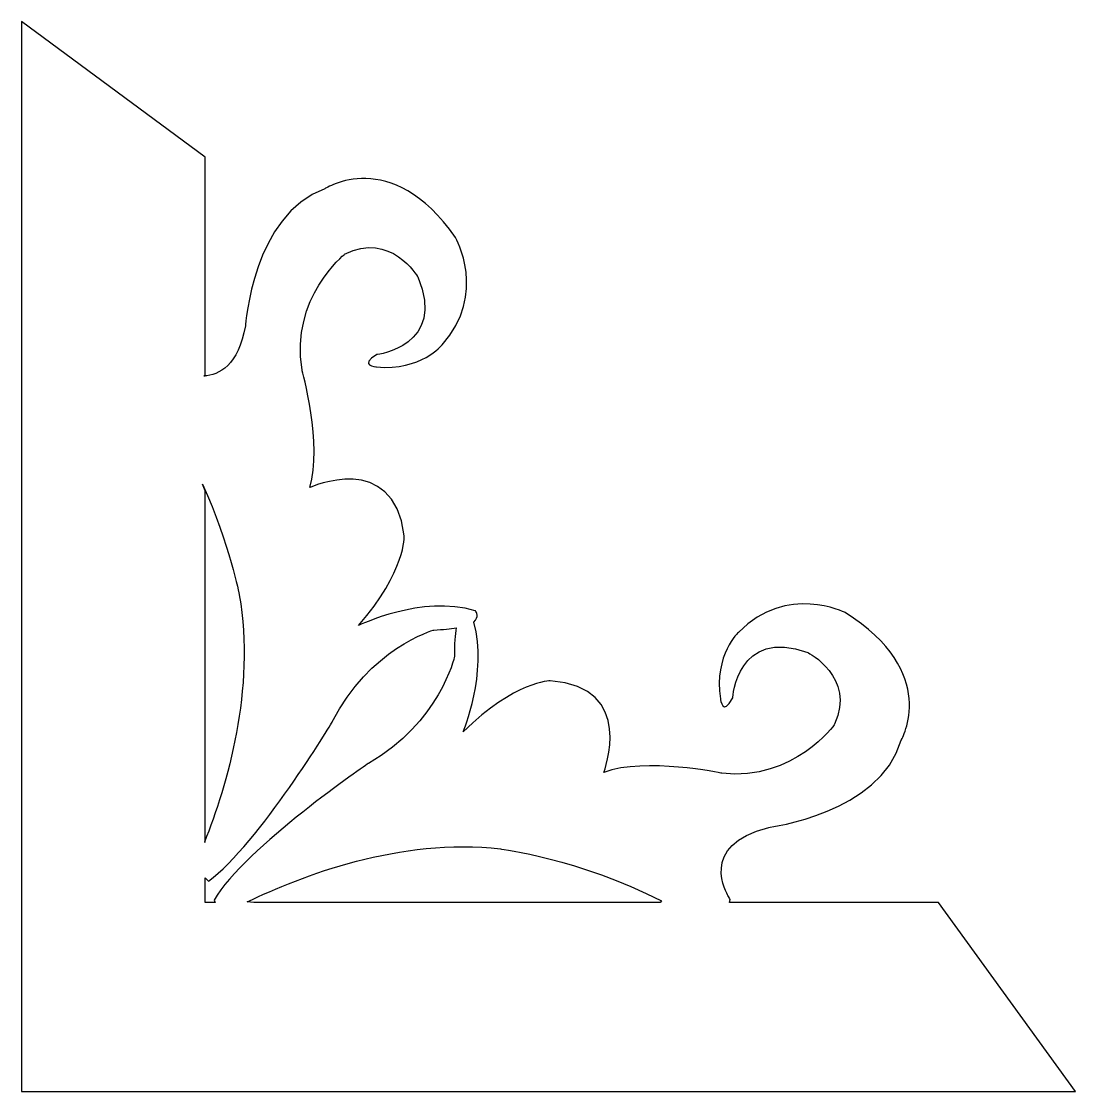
# Model space of a CAD drawing. Header units: centimetres. Extents: x -8.9 to 8.9, y -9.1 to 9.1.
import ezdxf

# ---------------------------------------------------------------- set-up
doc = ezdxf.new("R2010")
doc.units = ezdxf.units.CM
doc.header["$MEASUREMENT"] = 0
doc.layers.add('Camada 1', color=7, linetype='Continuous')

msp = doc.modelspace()

# ---------------------------------------------------------------- linework, layer by layer
at = {"layer": 'Camada 1'}
for points, knots in [([(-5.81884, 6.76927), (-5.81884, 6.76927), (-5.81884, 3.06031), (-5.81884, 3.06031), (-5.81884, 3.06031), (-5.81884, 3.06031), (-5.8404, 3.06036), (-5.8404, 3.06036), (-5.8404, 3.06036), (-5.57693, 3.07258), (-5.26102, 3.23959), (-5.13695, 3.91041), (-5.13695, 3.91041), (-5.13695, 3.91041), (-5.01072, 5.798), (-3.79027, 6.23316), (-3.79027, 6.23316), (-3.79027, 6.23316), (-2.67074, 6.97145), (-1.57645, 5.40554), (-1.57645, 5.40554), (-1.57645, 5.40554), (-1.02519, 4.45547), (-1.8033, 3.58759), (-1.8033, 3.58759), (-1.8033, 3.58759), (-2.1576, 3.14507), (-2.91587, 3.21334), (-2.91587, 3.21334), (-2.91587, 3.21334), (-3.23337, 3.23445), (-2.90915, 3.42223), (-2.90915, 3.42223), (-2.90915, 3.42223), (-1.71868, 3.56423), (-2.21652, 4.73954), (-2.21652, 4.73954), (-2.21652, 4.73954), (-2.67496, 5.52527), (-3.45543, 5.1221), (-3.45543, 5.1221), (-3.45543, 5.1221), (-4.38039, 4.38547), (-4.17637, 3.16289), (-4.17637, 3.16289), (-4.17637, 3.16289), (-3.82439, 1.88778), (-4.04646, 1.16857), (-4.04646, 1.16857), (-4.04646, 1.16857), (-2.62623, 1.81341), (-2.4442, 0.35291), (-2.4442, 0.35291), (-2.4442, 0.35291), (-2.4115, -0.24185), (-3.22163, -1.17175), (-3.22163, -1.17175), (-3.22163, -1.17175), (-2.14782, -0.64314), (-1.2422, -0.91934), (-1.2422, -0.91934), (-1.2422, -0.91934), (-1.1701, -0.99739), (-1.2394, -1.07777), (-1.2394, -1.07777), (-1.2394, -1.07777), (-1.26509, -1.11217), (-1.26509, -1.11217), (-1.26509, -1.11217), (-1.02522, -1.97381), (-1.44659, -2.97013), (-1.44659, -2.97013), (-1.44659, -2.97013), (-0.56463, -2.10804), (0.031, -2.10653), (0.031, -2.10653), (0.031, -2.10653), (1.49965, -2.20485), (0.93704, -3.65955), (0.93704, -3.65955), (0.93704, -3.65955), (1.64229, -3.39682), (2.93554, -3.67516), (2.93554, -3.67516), (2.93554, -3.67516), (4.16755, -3.80893), (4.85041, -2.84328), (4.85041, -2.84328), (4.85041, -2.84328), (5.20807, -2.04109), (4.39734, -1.62834), (4.39734, -1.62834), (4.39734, -1.62834), (3.19542, -1.19863), (3.122, -2.39529), (3.122, -2.39529), (3.122, -2.39529), (2.95309, -2.72959), (2.9138, -2.41378), (2.9138, -2.41378), (2.9138, -2.41378), (2.80212, -1.66067), (3.22381, -1.28168), (3.22381, -1.28168), (3.22381, -1.28168), (4.0459, -0.45515), (5.02594, -0.95127), (5.02594, -0.95127), (5.02594, -0.95127), (6.65167, -1.95417), (5.97868, -3.11403), (5.97868, -3.11403), (5.97868, -3.11403), (5.61419, -4.35733), (3.73671, -4.59149), (3.73671, -4.59149), (3.73671, -4.59149), (2.51367, -4.89089), (3.0417, -5.7447), (3.0417, -5.7447), (3.0417, -5.7447), (3.05374, -5.76785), (3.06549, -5.7905), (3.07681, -5.81257), (3.07681, -5.81257), (3.07681, -5.81257), (3.06784, -5.86657), (3.06784, -5.86657), (3.06784, -5.86657), (3.06784, -5.86657), (6.61142, -5.86657), (6.61142, -5.86657), (6.61142, -5.86657), (6.61142, -5.86657), (8.93412, -9.06991), (8.93412, -9.06991), (8.93412, -9.06991), (8.93412, -9.06991), (-8.93412, -9.0699), (-8.93412, -9.0699), (-8.93412, -9.0699), (-8.93412, -9.0699), (-8.93412, 9.0699), (-8.93412, 9.0699), (-8.93412, 9.0699), (-8.93412, 9.0699), (-5.81884, 6.76927), (-5.81884, 6.76927)], [0, 0, 0, 0, 0.02631579, 0.02631579, 0.02631579, 0.02631579, 0.05263158, 0.05263158, 0.05263158, 0.05263158, 0.07894737, 0.07894737, 0.07894737, 0.07894737, 0.10526316, 0.10526316, 0.10526316, 0.10526316, 0.13157895, 0.13157895, 0.13157895, 0.13157895, 0.15789474, 0.15789474, 0.15789474, 0.15789474, 0.18421053, 0.18421053, 0.18421053, 0.18421053, 0.21052632, 0.21052632, 0.21052632, 0.21052632, 0.23684211, 0.23684211, 0.23684211, 0.23684211, 0.26315789, 0.26315789, 0.26315789, 0.26315789, 0.28947368, 0.28947368, 0.28947368, 0.28947368, 0.31578947, 0.31578947, 0.31578947, 0.31578947, 0.34210526, 0.34210526, 0.34210526, 0.34210526, 0.36842105, 0.36842105, 0.36842105, 0.36842105, 0.39473684, 0.39473684, 0.39473684, 0.39473684, 0.42105263, 0.42105263, 0.42105263, 0.42105263, 0.44736842, 0.44736842, 0.44736842, 0.44736842, 0.47368421, 0.47368421, 0.47368421, 0.47368421, 0.5, 0.5, 0.5, 0.5, 0.52631579, 0.52631579, 0.52631579, 0.52631579, 0.55263158, 0.55263158, 0.55263158, 0.55263158, 0.57894737, 0.57894737, 0.57894737, 0.57894737, 0.60526316, 0.60526316, 0.60526316, 0.60526316, 0.63157895, 0.63157895, 0.63157895, 0.63157895, 0.65789474, 0.65789474, 0.65789474, 0.65789474, 0.68421053, 0.68421053, 0.68421053, 0.68421053, 0.71052632, 0.71052632, 0.71052632, 0.71052632, 0.73684211, 0.73684211, 0.73684211, 0.73684211, 0.76315789, 0.76315789, 0.76315789, 0.76315789, 0.78947368, 0.78947368, 0.78947368, 0.78947368, 0.81578947, 0.81578947, 0.81578947, 0.81578947, 0.84210526, 0.84210526, 0.84210526, 0.84210526, 0.86842105, 0.86842105, 0.86842105, 0.86842105, 0.89473684, 0.89473684, 0.89473684, 0.89473684, 0.92105263, 0.92105263, 0.92105263, 0.92105263, 0.94736842, 0.94736842, 0.94736842, 0.94736842, 1, 1, 1, 1]), ([(-5.83085, -4.8403), (-5.44996, -3.88259), (-4.96204, -2.24849), (-5.24096, -0.65179), (-5.24096, -0.65179), (-5.24096, -0.65179), (-5.39619, 0.19141), (-5.86434, 1.22329), (-5.86434, 1.22329), (-5.86434, 1.22329), (-5.81883, 1.1114), (-5.81883, 1.1114), (-5.81883, 1.1114), (-5.81883, 1.1114), (-5.81884, -4.8403), (-5.81884, -4.8403), (-5.81884, -4.8403), (-5.81884, -4.8403), (-5.83085, -4.8403), (-5.83085, -4.8403)], [0, 0, 0, 0, 0.16666667, 0.16666667, 0.16666667, 0.16666667, 0.33333333, 0.33333333, 0.33333333, 0.33333333, 0.5, 0.5, 0.5, 0.5, 0.66666667, 0.66666667, 0.66666667, 0.66666667, 1, 1, 1, 1]), ([(-5.66951, -5.82452), (-5.14394, -4.93253), (-3.05133, -3.50603), (-3.05133, -3.50603), (-3.05133, -3.50603), (-1.85002, -2.82063), (-1.59379, -1.69877), (-1.59379, -1.69877), (-1.59379, -1.69877), (-1.59707, -1.47962), (-1.58413, -1.32288), (-1.5622, -1.21151), (-1.5622, -1.21151), (-1.5622, -1.21151), (-1.56286, -1.20855), (-1.56286, -1.20855), (-1.56286, -1.20855), (-1.6615, -1.22593), (-1.78641, -1.23916), (-1.94415, -1.24588), (-1.94415, -1.24588), (-1.94415, -1.24588), (-3.04953, -1.56597), (-3.66495, -2.80449), (-3.66495, -2.80449), (-3.66495, -2.80449), (-4.90574, -4.86922), (-5.76529, -5.50541), (-5.76529, -5.50541), (-5.76529, -5.50541), (-5.81887, -5.44786), (-5.81887, -5.44786), (-5.81887, -5.44786), (-5.81887, -5.44786), (-5.81887, -5.86654), (-5.81887, -5.86654), (-5.81887, -5.86654), (-5.81887, -5.86654), (-5.65061, -5.86654), (-5.65061, -5.86654), (-5.65061, -5.86654), (-5.65061, -5.86654), (-5.66951, -5.82452), (-5.66951, -5.82452)], [0, 0, 0, 0, 0.08333333, 0.08333333, 0.08333333, 0.08333333, 0.16666667, 0.16666667, 0.16666667, 0.16666667, 0.25, 0.25, 0.25, 0.25, 0.33333333, 0.33333333, 0.33333333, 0.33333333, 0.41666667, 0.41666667, 0.41666667, 0.41666667, 0.5, 0.5, 0.5, 0.5, 0.58333333, 0.58333333, 0.58333333, 0.58333333, 0.66666667, 0.66666667, 0.66666667, 0.66666667, 0.75, 0.75, 0.75, 0.75, 0.83333333, 0.83333333, 0.83333333, 0.83333333, 1, 1, 1, 1]), ([(1.91644, -5.83693), (0.51682, -5.12303), (-0.812, -4.95626), (-0.812, -4.95626), (-0.812, -4.95626), (-2.50933, -4.75896), (-4.19917, -5.41489), (-5.10576, -5.8542), (-5.10576, -5.8542), (-5.10576, -5.8542), (-4.99474, -5.86656), (-4.99474, -5.86656), (-4.99474, -5.86656), (-4.99474, -5.86656), (1.89263, -5.86657), (1.89263, -5.86657), (1.89263, -5.86657), (1.89263, -5.86657), (1.91644, -5.83693), (1.91644, -5.83693)], [0, 0, 0, 0, 0.16666667, 0.16666667, 0.16666667, 0.16666667, 0.33333333, 0.33333333, 0.33333333, 0.33333333, 0.5, 0.5, 0.5, 0.5, 0.66666667, 0.66666667, 0.66666667, 0.66666667, 1, 1, 1, 1])]:
    msp.add_open_spline(points, degree=3, knots=knots, dxfattribs=at)

doc.saveas('drawing.dxf')
